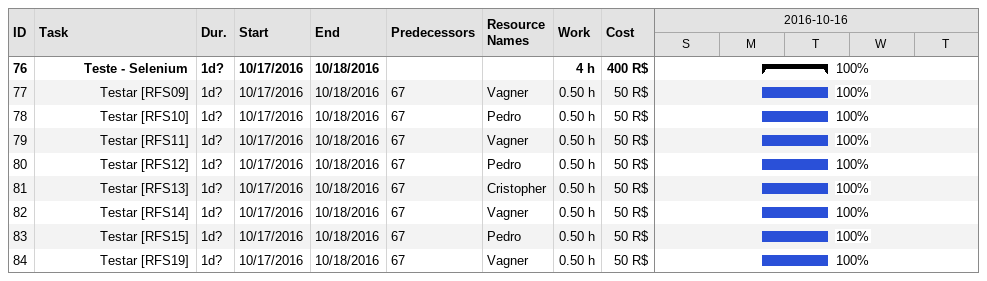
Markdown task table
| ID | Level | Task | Duration | Start | Finish | Predecessors | Resources | % complete | Work (h) | Cost (R$) |
|---|---|---|---|---|---|---|---|---|---|---|
| 76 | 4 | **Teste - Selenium** | 1d? | 2016-10-17 | 2016-10-18 |  |  | 100 | 4 | 400 |
| 77 | 5 | Testar [RFS09] | 1d? | 2016-10-17 | 2016-10-18 | 67 | Vagner | 100 | 0.50 | 50 |
| 78 | 5 | Testar [RFS10] | 1d? | 2016-10-17 | 2016-10-18 | 67 | Pedro | 100 | 0.50 | 50 |
| 79 | 5 | Testar [RFS11] | 1d? | 2016-10-17 | 2016-10-18 | 67 | Vagner | 100 | 0.50 | 50 |
| 80 | 5 | Testar [RFS12] | 1d? | 2016-10-17 | 2016-10-18 | 67 | Pedro | 100 | 0.50 | 50 |
| 81 | 5 | Testar [RFS13] | 1d? | 2016-10-17 | 2016-10-18 | 67 | Cristopher | 100 | 0.50 | 50 |
| 82 | 5 | Testar [RFS14] | 1d? | 2016-10-17 | 2016-10-18 | 67 | Vagner | 100 | 0.50 | 50 |
| 83 | 5 | Testar [RFS15] | 1d? | 2016-10-17 | 2016-10-18 | 67 | Pedro | 100 | 0.50 | 50 |
| 84 | 5 | Testar [RFS19] | 1d? | 2016-10-17 | 2016-10-18 | 67 | Vagner | 100 | 0.50 | 50 |
